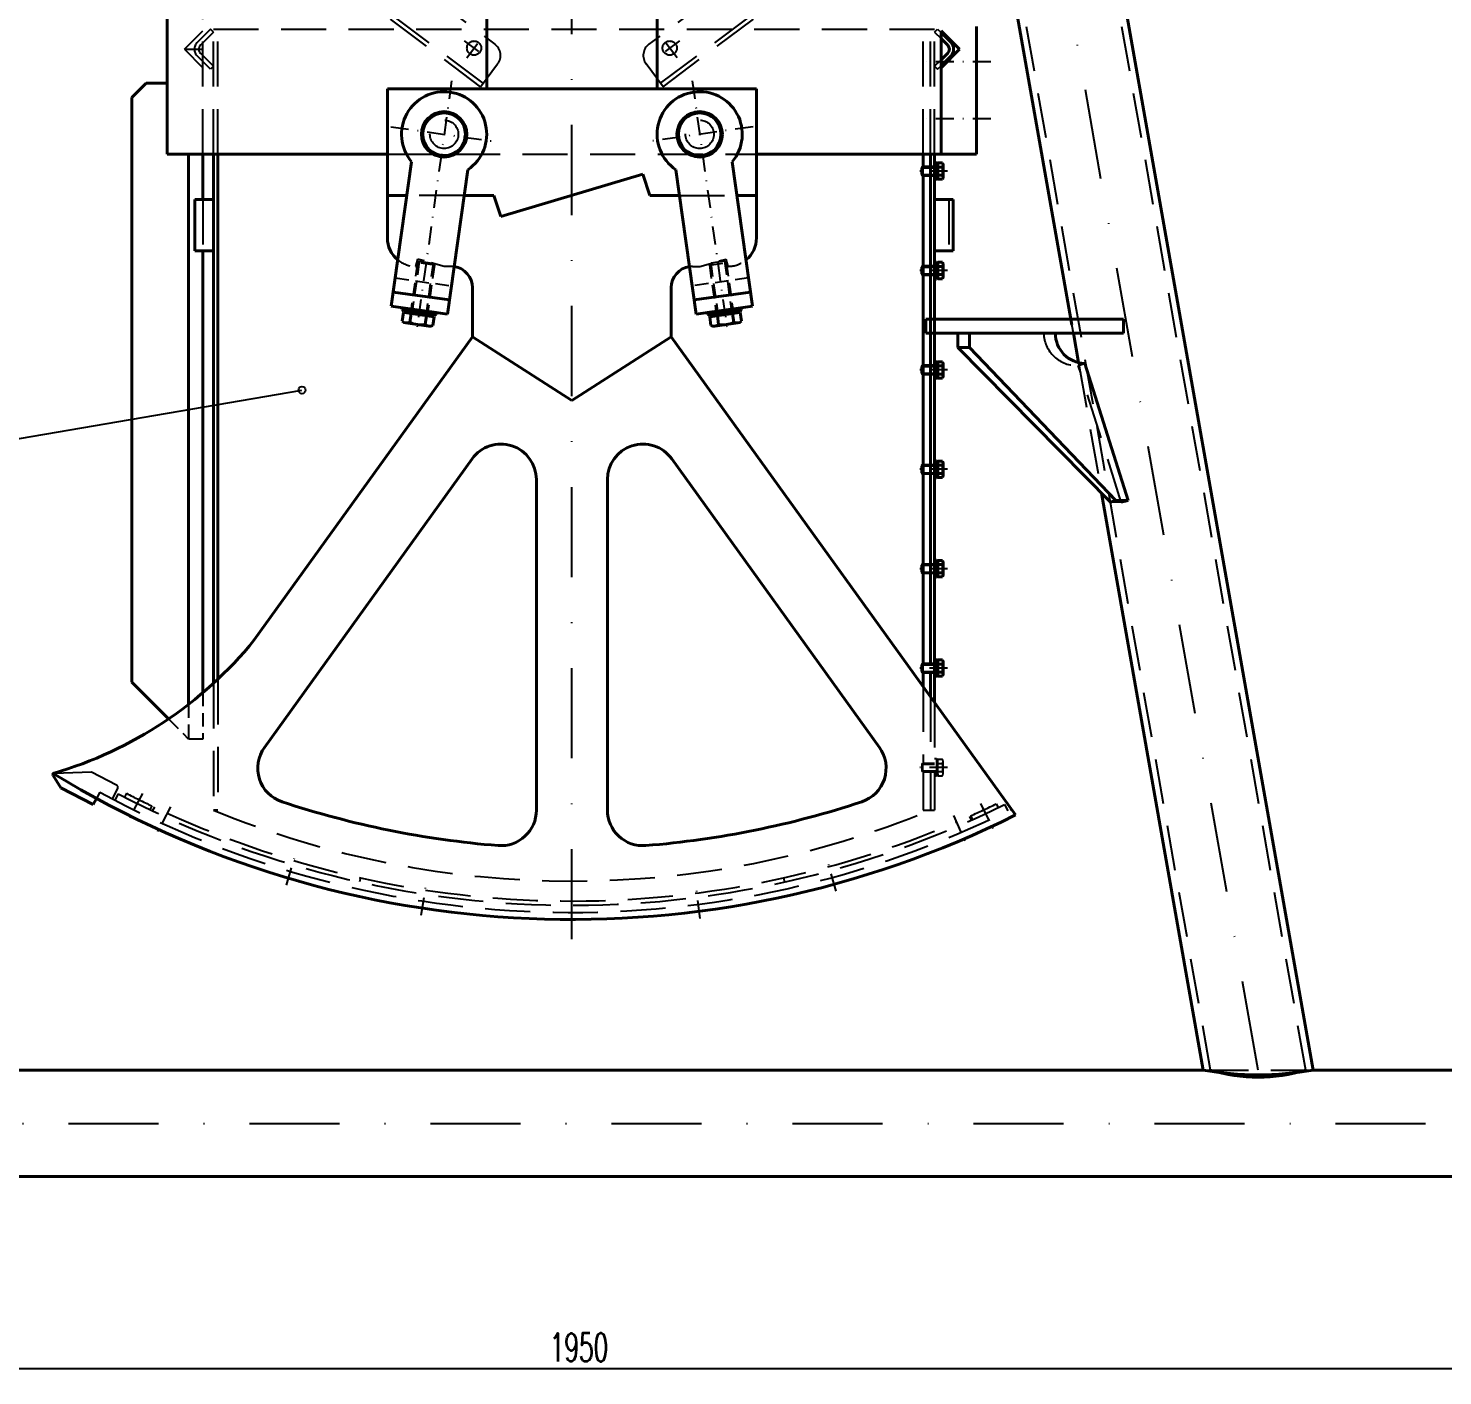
# Model space of a CAD drawing. Extents: x -5080 to -3891, y 5788 to 6629.
# Drawn here: x -4315.2 to -4116, y 5989 to 6178.8 of the extents above; entities that cross this region are included whole.
import ezdxf

# ---------------------------------------------------------------- set-up
doc = ezdxf.new("R2010")
doc.units = 0
doc.linetypes.add('STRICHPUNKT', pattern=[25.4, 12.7, -6.35, 0, -6.35])
doc.linetypes.add('VERDECKT', pattern=[9.525, 6.35, -3.175])
doc.layers.get('Defpoints').update_dxf_attribs({"linetype": 'CONTINUOUS'})
for name, color, linetype, lineweight in [('ACHSE', 150, 'STRICHPUNKT', 25), ('BEM', 6, 'CONTINUOUS', 25), ('SCHRAFFUR', 252, 'CONTINUOUS', 13), ('VERDECKT', 2, 'VERDECKT', 25), ('VOLL_03', 6, 'CONTINUOUS', 25), ('VOLL_05', 7, 'CONTINUOUS', 40)]:
    doc.layers.add(name, color=color, linetype=linetype, lineweight=lineweight)
doc.styles.get("Standard").update_dxf_attribs({"font": 'romans.shx', "width": 0.6})
doc.dimstyles.get("Standard").update_dxf_attribs({"dimtxt": 4, "dimasz": 4, "dimexe": 1, "dimexo": 1, "dimgap": 1, "dimtad": 1, "dimdsep": 46, "dimtxsty": 'Standard', "dimcen": 0, "dimclrd": 256, "dimclre": 256, "dimclrt": 256, "dimazin": 0, "dimtfac": 1, "dimtmove": 0, "dimatfit": 3, "dimfxl": 0, "dimtolj": 1, "dimtzin": 0, "dimarcsym": 0})

# ---------------------------------------------------------------- blocks, each defined once
blk = doc.blocks.new('*D0')
at = {"layer": 'BEM', "lineweight": -2}
for p, q in [((-4432.64, 6023.56), (-4432.64, 5989.02)), ((-4042.64, 6023.56), (-4042.64, 5989.02)), ((-4428.64, 5990.02), (-4046.64, 5990.02))]:
    blk.add_line(p, q, dxfattribs=at)
at = {"layer": 'BEM'}
for points in [[(-4428.64, 5990.69), (-4428.64, 5989.36), (-4432.64, 5990.02)], [(-4046.64, 5990.69), (-4046.64, 5989.36), (-4042.64, 5990.02)]]:
    blk.add_solid(points, dxfattribs=at)
at = {"layer": 'Defpoints', "color": 0}
for p in [(-4432.64, 6024.56), (-4042.64, 6024.56), (-4042.64, 5990.02)]:
    blk.add_point(p, dxfattribs=at)
at = {"layer": 'BEM', "insert": (-4237.64, 5993.02), "char_height": 4, "attachment_point": 5}
blk.add_mtext('\\A1;1950', dxfattribs=at)

msp = doc.modelspace()

# ---------------------------------------------------------------- linework, layer by layer
at = {"layer": 'ACHSE'}
for p, q in [((-4141.9639, 6032.0606), (-4177.2858, 6232.3813)), ((-4238.6419, 6050.4921), (-4238.6419, 6212.0977)), ((-4437.0719, 6024.5606), (-4038.0874, 6024.5606))]:
    msp.add_line(p, q, dxfattribs=at)
at = {"layer": 'ACHSE', "ltscale": 0.2}
for p, q in [((-4253.4638, 6174.6313), (-4251.3799, 6177.4098)), ((-4223.8199, 6174.6313), (-4225.9038, 6177.4098)), ((-4253.8111, 6177.0625), (-4251.0326, 6174.9786)), ((-4223.4726, 6177.0625), (-4226.2511, 6174.9786)), ((-4179.6419, 6174.0606), (-4188.6419, 6174.0606)), ((-4255.585, 6171.4029), (-4260.6068, 6135.6502)), ((-4221.6988, 6171.4029), (-4216.6769, 6135.6502)), ((-4179.6419, 6166.0606), (-4188.6419, 6166.0606)), ((-4264.1664, 6164.9353), (-4249.1174, 6162.8215)), ((-4213.1174, 6164.9353), (-4228.1664, 6162.8215)), ((-4185.7297, 6158.689), (-4190.1158, 6158.689)), ((-4185.7297, 6144.689), (-4190.1158, 6144.689)), ((-4185.7297, 6130.689), (-4190.1158, 6130.689)), ((-4185.7297, 6116.689), (-4190.1158, 6116.689)), ((-4185.7297, 6102.689), (-4190.1158, 6102.689)), ((-4185.7297, 6088.689), (-4190.1158, 6088.689)), ((-4185.7297, 6074.689), (-4190.1158, 6074.689)), ((-4299.1575, 6071.0376), (-4301.3028, 6066.9669)), ((-4181.1018, 6069.6091), (-4179.0574, 6065.4868)), ((-4295.1799, 6069.1478), (-4297.3279, 6065.0717)), ((-4184.8803, 6067.9203), (-4183.0053, 6063.7193)), ((-4278.8481, 6058.1323), (-4277.5364, 6062.5414)), ((-4201.4359, 6057.2758), (-4202.6497, 6061.7127)), ((-4259.8582, 6053.8837), (-4259.166, 6058.4314)), ((-4220.5551, 6053.4432), (-4221.1452, 6058.0052))]:
    msp.add_line(p, q, dxfattribs=at)
at = {"layer": 'BEM'}
msp.add_line((-4463.5463, 6095.8812), (-4276.6662, 6127.8393), dxfattribs=at)
msp.add_circle((-4276.6662, 6127.8393), 0.5, dxfattribs=at)
at = {"layer": 'SCHRAFFUR'}
msp.add_line((-4162.7806, 6112.0528), (-4161.2433, 6112.0528), dxfattribs=at)
at = {"layer": 'VERDECKT'}
for p, q in [((-4135.2519, 6032.0606), (-4170.8213, 6233.7845)), ((-4148.6759, 6032.0606), (-4183.7457, 6230.9517)), ((-4281.5019, 6200.5806), (-4249.5019, 6176.5806)), ((-4195.7819, 6200.5806), (-4227.7819, 6176.5806)), ((-4251.5019, 6170.5806), (-4285.1019, 6195.7806)), ((-4251.1419, 6171.0606), (-4284.7419, 6196.2606)), ((-4226.1419, 6171.0606), (-4192.5419, 6196.2606)), ((-4225.7819, 6170.5806), (-4192.1819, 6195.7806)), ((-4290.6419, 6161.0606), (-4290.6419, 6187.8939)), ((-4186.6419, 6187.8939), (-4186.6419, 6178.4606)), ((-4293.2419, 6175.8606), (-4290.6419, 6178.4606)), ((-4289.5661, 6178.689), (-4291.4046, 6176.8505)), ((-4289.1419, 6178.2647), (-4290.9803, 6176.4262)), ((-4289.1419, 6178.2647), (-4289.5661, 6178.689)), ((-4289.1419, 6178.689), (-4187.5419, 6178.689)), ((-4289.1419, 6161.0606), (-4289.1419, 6178.689)), ((-4288.5419, 6161.0606), (-4288.5419, 6178.689)), ((-4189.1419, 6161.0606), (-4189.1419, 6178.689)), ((-4188.1419, 6161.0606), (-4188.1419, 6178.689)), ((-4187.5419, 6178.2647), (-4187.1176, 6178.689)), ((-4187.5419, 6161.0606), (-4187.5419, 6178.689)), ((-4187.5419, 6178.2647), (-4186.6419, 6177.3647)), ((-4187.1176, 6178.689), (-4186.6419, 6178.2132)), ((-4293.2419, 6175.8606), (-4290.6419, 6175.8606)), ((-4293.2419, 6175.8606), (-4290.6419, 6173.2606)), ((-4289.1419, 6173.4564), (-4290.9803, 6175.2949)), ((-4289.5661, 6173.0321), (-4291.4046, 6174.8706)), ((-4289.1419, 6173.4564), (-4289.5661, 6173.0321)), ((-4251.5019, 6170.5806), (-4249.1019, 6173.7806)), ((-4225.7819, 6170.5806), (-4228.1819, 6173.7806)), ((-4187.5419, 6173.4564), (-4186.6419, 6174.3564)), ((-4187.5419, 6173.4564), (-4187.1176, 6173.0321)), ((-4187.1176, 6173.0321), (-4186.6419, 6173.5079)), ((-4264.6419, 6161.0606), (-4212.6419, 6161.0606)), ((-4253.8106, 6155.2784), (-4261.8891, 6155.2784)), ((-4223.4732, 6155.2784), (-4215.3946, 6155.2784)), ((-4290.6419, 6154.689), (-4290.6419, 6147.4467)), ((-4185.5419, 6154.689), (-4185.5419, 6147.4467)), ((-4167.994, 6135.8606), (-4168.3467, 6137.8606)), ((-4167.3022, 6131.3076), (-4166.3657, 6131.6023)), ((-4161.2433, 6112.0528), (-4167.3022, 6131.3076)), ((-4167.2623, 6131.7107), (-4164.0171, 6113.3061)), ((-4289.1419, 6086.5478), (-4289.1419, 6068.689)), ((-4288.5419, 6087.1055), (-4288.5419, 6068.689)), ((-4189.1419, 6086.0577), (-4189.1419, 6075.289)), ((-4188.1419, 6084.6689), (-4188.1419, 6075.289)), ((-4187.5419, 6083.8357), (-4187.5419, 6068.689)), ((-4187.2819, 6075.889), (-4187.5419, 6075.889)), ((-4187.2819, 6075.889), (-4187.2819, 6073.489)), ((-4187.1819, 6075.789), (-4187.2819, 6075.889)), ((-4187.1819, 6075.789), (-4187.1819, 6073.589)), ((-4187.1819, 6075.5125), (-4187.1069, 6075.5125)), ((-4187.1819, 6073.8655), (-4187.1819, 6075.5125)), ((-4187.1069, 6075.8437), (-4186.4383, 6075.8437)), ((-4187.1069, 6075.6015), (-4187.1069, 6075.8437)), ((-4187.1069, 6073.5343), (-4187.1069, 6075.8437)), ((-4186.3531, 6073.823), (-4186.3531, 6075.555)), ((-4311.5573, 6073.8907), (-4306.3076, 6074.0934)), ((-4306.3076, 6074.0934), (-4302.8129, 6072.2517)), ((-4189.35, 6075.167), (-4189.228, 6075.289)), ((-4189.35, 6075.167), (-4187.5419, 6075.167)), ((-4189.35, 6075.167), (-4189.35, 6074.211)), ((-4189.228, 6074.089), (-4189.35, 6074.211)), ((-4189.35, 6074.211), (-4187.5419, 6074.211)), ((-4189.228, 6075.289), (-4187.5419, 6075.289)), ((-4189.228, 6075.289), (-4189.228, 6074.089)), ((-4189.228, 6074.089), (-4187.5419, 6074.089)), ((-4189.1419, 6074.089), (-4189.1419, 6068.689)), ((-4188.1419, 6074.089), (-4188.1419, 6068.689)), ((-4187.2819, 6073.489), (-4187.5419, 6073.489)), ((-4187.1819, 6073.589), (-4187.2819, 6073.489)), ((-4187.1819, 6073.8655), (-4187.1069, 6073.8655)), ((-4187.1069, 6075.2663), (-4186.4383, 6075.2663)), ((-4187.1069, 6074.1116), (-4186.4383, 6074.1116)), ((-4187.1069, 6073.7765), (-4187.1069, 6073.5343)), ((-4187.1069, 6073.5343), (-4186.4383, 6073.5343)), ((-4302.6455, 6071.7113), (-4303.3978, 6070.2838)), ((-4305.1608, 6071.2283), (-4305.6271, 6070.3435)), ((-4302.5776, 6070.9827), (-4303.0441, 6070.0974)), ((-4302.8665, 6070.0055), (-4302.8672, 6070.0042)), ((-4301.4099, 6071.0535), (-4301.6897, 6070.5226)), ((-4178.8501, 6069.5702), (-4178.5835, 6069.0327)), ((-4297.8243, 6069.2776), (-4298.1043, 6068.7464)), ((-4297.4628, 6069.1057), (-4297.7504, 6068.5599)), ((-4288.5419, 6068.689), (-4289.1419, 6068.689)), ((-4189.1419, 6068.689), (-4187.5419, 6068.689)), ((-4182.6404, 6067.8089), (-4182.3959, 6067.261)), ((-4182.4776, 6067.8817), (-4182.2108, 6067.3437)), ((-4177.6847, 6069.4712), (-4177.2402, 6068.5748)), ((-4268.4419, 6059.1489), (-4268.572, 6058.5632)), ((-4208.8419, 6059.1489), (-4208.7117, 6058.5632)), ((-4149.6913, 6032.0606), (-4134.2365, 6032.0606))]:
    msp.add_line(p, q, dxfattribs=at)
at = {"layer": 'VERDECKT', "ltscale": 0.3}
for p, q in [((-4260.3934, 6145.797), (-4261.3076, 6139.2883)), ((-4260.144, 6145.9849), (-4261.083, 6139.2998)), ((-4260.6437, 6145.2784), (-4260.357, 6146.3104)), ((-4260.3934, 6145.797), (-4260.144, 6145.9849)), ((-4258.0167, 6145.4631), (-4260.3934, 6145.797)), ((-4256.6419, 6145.2784), (-4260.357, 6146.3104)), ((-4260.144, 6145.9849), (-4258.2047, 6145.7125)), ((-4258.2047, 6145.7125), (-4259.1437, 6139.0273)), ((-4258.0167, 6145.4631), (-4258.9309, 6138.9545)), ((-4258.0167, 6145.4631), (-4258.2047, 6145.7125)), ((-4255.6419, 6145.2784), (-4256.6419, 6145.2784)), ((-4221.6419, 6145.2784), (-4220.6419, 6145.2784)), ((-4220.6419, 6145.2784), (-4216.9267, 6146.3104)), ((-4219.267, 6145.4631), (-4216.8903, 6145.797)), ((-4219.267, 6145.4631), (-4219.0791, 6145.7125)), ((-4219.267, 6145.4631), (-4218.3528, 6138.9545)), ((-4217.1397, 6145.9849), (-4219.0791, 6145.7125)), ((-4219.0791, 6145.7125), (-4218.14, 6139.0273)), ((-4216.8903, 6145.797), (-4217.1397, 6145.9849)), ((-4217.1397, 6145.9849), (-4216.2007, 6139.2998)), ((-4216.64, 6145.2784), (-4216.9267, 6146.3104)), ((-4216.8903, 6145.797), (-4215.9761, 6139.2883)), ((-4263.524, 6143.6389), (-4255.6018, 6142.5261)), ((-4213.7597, 6143.6389), (-4221.6819, 6142.5261)), ((-4261.3017, 6139.3305), (-4258.925, 6138.9966)), ((-4215.982, 6139.3305), (-4218.3587, 6138.9966)), ((-4292.6419, 6083.591), (-4292.6419, 6078.689)), ((-4290.6419, 6085.2211), (-4290.6419, 6078.689)), ((-4295.4761, 6081.5232), (-4292.6419, 6078.689)), ((-4290.6419, 6078.689), (-4292.6419, 6078.689))]:
    msp.add_line(p, q, dxfattribs=at)
at = {"layer": 'VERDECKT'}
for centre, radius in [((-4252.4219, 6176.0206), 1), ((-4224.8619, 6176.0206), 1), ((-4256.6419, 6163.8784), 2), ((-4220.6419, 6163.8784), 2)]:
    msp.add_circle(centre, radius, dxfattribs=at)
for centre, radius, start, end in [((-4290.4147, 6175.8606), 1.4, 135, 225), ((-4290.4147, 6175.8606), 0.8, 135, 225), ((-4250.7019, 6174.9806), 2, 323.130102, 53.130102), ((-4226.5819, 6174.9806), 2, 126.869898, 216.869898), ((-4167.5174, 6135.9559), 4.6533, 181.173927, 272.65132), ((-4186.885, 6075.555), 0.5319, 327.13278, 32.86722), ((-4188.3531, 6074.689), 2, 343.22135, 16.77865), ((-4186.885, 6073.823), 0.5319, 327.13278, 32.86722), ((-4302.9994, 6071.8978), 0.4, 332.210712, 62.210712), ((-4238.6419, 6193.2784), 139, 241.409019, 296.447701), ((-4238.6419, 6193.2784), 138, 242.399605, 296.213566), ((-4238.6419, 6193.2784), 137.4, 242.817441, 244.486027), ((-4238.6419, 6193.2784), 137.4, 294.127262, 295.795831), ((-4238.6419, 6193.2784), 137.4, 245.488015, 293.218853), ((-4238.6419, 6191.1952), 132.5067, 247.59737, 292.40263)]:
    msp.add_arc(centre, radius, start, end, dxfattribs=at)
at = {"layer": 'VERDECKT', "ltscale": 0.3}
for centre, radius, start, end in [((-4260.6419, 6149.2784), 4, 230.844861, 270), ((-4255.6419, 6142.2784), 3, 81.904412, 90), ((-4221.6419, 6142.2784), 3, 90, 98.095588), ((-4216.6419, 6149.2784), 4, 270, 309.155139)]:
    msp.add_arc(centre, radius, start, end, dxfattribs=at)
at = {"layer": 'VOLL_03'}
for p, q in [((-4189.35, 6159.167), (-4187.5419, 6159.167)), ((-4189.35, 6158.211), (-4187.5419, 6158.211)), ((-4189.35, 6145.167), (-4187.5419, 6145.167)), ((-4189.35, 6144.211), (-4187.5419, 6144.211)), ((-4261.083, 6139.2998), (-4261.111, 6139.2607)), ((-4216.2007, 6139.2998), (-4216.1727, 6139.2607)), ((-4259.1437, 6139.0273), (-4259.1275, 6138.9821)), ((-4218.14, 6139.0273), (-4218.1562, 6138.9821)), ((-4189.35, 6131.167), (-4187.5419, 6131.167)), ((-4189.35, 6130.211), (-4187.5419, 6130.211)), ((-4189.35, 6117.167), (-4187.5419, 6117.167)), ((-4189.35, 6116.211), (-4187.5419, 6116.211)), ((-4189.35, 6103.167), (-4187.5419, 6103.167)), ((-4189.35, 6102.211), (-4187.5419, 6102.211)), ((-4189.35, 6089.167), (-4187.5419, 6089.167)), ((-4189.35, 6088.211), (-4187.5419, 6088.211))]:
    msp.add_line(p, q, dxfattribs=at)
at = {"layer": 'VOLL_05'}
for p, q in [((-4134.2365, 6032.0606), (-4169.8432, 6233.9962)), ((-4168.2056, 6137.0606), (-4184.7227, 6230.7333)), ((-4226.6419, 6170.2784), (-4226.6419, 6210.2784)), ((-4250.6419, 6170.2784), (-4250.6419, 6208.1787)), ((-4295.6419, 6161.0606), (-4295.6419, 6183.0606)), ((-4184.0419, 6175.8606), (-4186.6419, 6178.4606)), ((-4186.6419, 6178.4606), (-4186.6419, 6173.2606)), ((-4186.6419, 6178.2132), (-4185.2791, 6176.8505)), ((-4186.6419, 6177.3647), (-4185.7034, 6176.4262)), ((-4181.6419, 6179.0606), (-4181.6419, 6161.0606)), ((-4184.0419, 6175.8606), (-4186.6419, 6173.2606)), ((-4186.6419, 6174.3564), (-4185.7034, 6175.2949)), ((-4186.6419, 6173.5079), (-4185.2791, 6174.8706)), ((-4186.6419, 6173.2606), (-4186.6419, 6161.0606)), ((-4298.6419, 6171.0606), (-4300.6419, 6169.0606)), ((-4295.6419, 6171.0606), (-4298.6419, 6171.0606)), ((-4212.6419, 6170.2784), (-4264.6419, 6170.2784)), ((-4264.6419, 6149.2784), (-4264.6419, 6170.2784)), ((-4212.6419, 6149.2784), (-4212.6419, 6170.2784)), ((-4300.6419, 6169.0606), (-4300.6419, 6086.689)), ((-4289.1419, 6161.0606), (-4295.6419, 6161.0606)), ((-4292.6419, 6161.0606), (-4292.6419, 6083.591)), ((-4290.6419, 6161.0606), (-4290.6419, 6154.689)), ((-4289.1419, 6161.0606), (-4289.1419, 6086.5478)), ((-4264.6419, 6161.0606), (-4289.1419, 6161.0606)), ((-4288.5419, 6161.0606), (-4288.5419, 6087.1055)), ((-4261.225, 6160.0061), (-4264.0804, 6139.6778)), ((-4216.0587, 6160.0061), (-4213.2033, 6139.6778)), ((-4187.5419, 6161.0606), (-4212.6419, 6161.0606)), ((-4189.35, 6159.167), (-4189.228, 6159.289)), ((-4189.228, 6159.289), (-4189.228, 6158.089)), ((-4189.228, 6159.289), (-4187.5419, 6159.289)), ((-4189.1419, 6161.0606), (-4189.1419, 6159.289)), ((-4188.1419, 6161.0606), (-4188.1419, 6089.289)), ((-4181.6419, 6161.0606), (-4187.5419, 6161.0606)), ((-4187.5419, 6161.0606), (-4187.5419, 6083.8357)), ((-4187.2819, 6159.889), (-4187.5419, 6159.889)), ((-4187.1819, 6159.789), (-4187.2819, 6159.889)), ((-4187.2819, 6159.889), (-4187.2819, 6157.489)), ((-4187.1819, 6159.789), (-4187.1819, 6157.589)), ((-4187.1819, 6159.5125), (-4187.1069, 6159.5125)), ((-4187.1819, 6157.8655), (-4187.1819, 6159.5125)), ((-4187.1069, 6159.8437), (-4186.4383, 6159.8437)), ((-4187.1069, 6159.6015), (-4187.1069, 6159.8437)), ((-4187.1069, 6157.5343), (-4187.1069, 6159.8437)), ((-4187.1069, 6159.2663), (-4186.4383, 6159.2663)), ((-4186.3531, 6157.823), (-4186.3531, 6159.555)), ((-4253.3028, 6158.8933), (-4256.1582, 6138.565)), ((-4248.6419, 6152.2784), (-4228.6419, 6158.2784)), ((-4227.6419, 6155.2784), (-4228.6419, 6158.2784)), ((-4223.9809, 6158.8933), (-4221.1256, 6138.565)), ((-4189.35, 6159.167), (-4189.35, 6158.211)), ((-4189.228, 6158.089), (-4189.35, 6158.211)), ((-4189.228, 6158.089), (-4187.5419, 6158.089)), ((-4189.1419, 6158.089), (-4189.1419, 6089.289)), ((-4187.2819, 6157.489), (-4187.5419, 6157.489)), ((-4187.1819, 6157.589), (-4187.2819, 6157.489)), ((-4187.1819, 6157.8655), (-4187.1069, 6157.8655)), ((-4187.1069, 6158.1116), (-4186.4383, 6158.1116)), ((-4187.1069, 6157.7765), (-4187.1069, 6157.5343)), ((-4187.1069, 6157.5343), (-4186.4383, 6157.5343)), ((-4261.8891, 6155.2784), (-4264.6419, 6155.2784)), ((-4249.6419, 6155.2784), (-4253.8106, 6155.2784)), ((-4249.6419, 6155.2784), (-4248.6419, 6152.2784)), ((-4227.6419, 6155.2784), (-4223.4732, 6155.2784)), ((-4215.3946, 6155.2784), (-4212.6419, 6155.2784)), ((-4289.1419, 6154.689), (-4291.7419, 6154.689)), ((-4291.7419, 6154.689), (-4291.7419, 6147.4467)), ((-4289.1419, 6154.689), (-4289.1419, 6153.4467)), ((-4289.1419, 6153.4467), (-4289.1419, 6147.4467)), ((-4187.5419, 6154.689), (-4184.9419, 6154.689)), ((-4187.5419, 6154.689), (-4187.5419, 6153.4467)), ((-4187.5419, 6153.4467), (-4187.5419, 6147.4467)), ((-4184.9419, 6154.689), (-4184.9419, 6147.4467)), ((-4289.1419, 6147.4467), (-4291.7419, 6147.4467)), ((-4290.6419, 6147.4467), (-4290.6419, 6085.2211)), ((-4187.5419, 6147.4467), (-4184.9419, 6147.4467)), ((-4189.35, 6145.167), (-4189.228, 6145.289)), ((-4189.228, 6145.289), (-4187.5419, 6145.289)), ((-4189.228, 6145.289), (-4189.228, 6144.089)), ((-4187.2819, 6145.889), (-4187.5419, 6145.889)), ((-4187.2819, 6145.889), (-4187.2819, 6143.489)), ((-4187.1819, 6145.789), (-4187.2819, 6145.889)), ((-4187.1819, 6145.789), (-4187.1819, 6143.589)), ((-4187.1819, 6145.5125), (-4187.1069, 6145.5125)), ((-4187.1819, 6143.8655), (-4187.1819, 6145.5125)), ((-4187.1069, 6145.8437), (-4186.4383, 6145.8437)), ((-4187.1069, 6145.6015), (-4187.1069, 6145.8437)), ((-4187.1069, 6143.5343), (-4187.1069, 6145.8437)), ((-4187.1069, 6145.2663), (-4186.4383, 6145.2663)), ((-4186.3531, 6143.823), (-4186.3531, 6145.555)), ((-4189.35, 6145.167), (-4189.35, 6144.211)), ((-4189.228, 6144.089), (-4189.35, 6144.211)), ((-4189.228, 6144.089), (-4187.5419, 6144.089)), ((-4187.2819, 6143.489), (-4187.5419, 6143.489)), ((-4187.1819, 6143.589), (-4187.2819, 6143.489)), ((-4187.1819, 6143.8655), (-4187.1069, 6143.8655)), ((-4187.1069, 6144.1116), (-4186.4383, 6144.1116)), ((-4187.1069, 6143.7765), (-4187.1069, 6143.5343)), ((-4187.1069, 6143.5343), (-4186.4383, 6143.5343)), ((-4263.8022, 6141.6584), (-4255.88, 6140.5456)), ((-4252.6419, 6135.3591), (-4252.6419, 6142.2784)), ((-4224.6419, 6135.3591), (-4224.6419, 6142.2784)), ((-4213.4815, 6141.6584), (-4221.4038, 6140.5456)), ((-4264.0804, 6139.6778), (-4256.1582, 6138.565)), ((-4262.4959, 6139.4553), (-4262.5377, 6139.1582)), ((-4257.7426, 6138.7876), (-4262.4959, 6139.4553)), ((-4213.2033, 6139.6778), (-4221.1256, 6138.565)), ((-4219.5411, 6138.7876), (-4214.7878, 6139.4553)), ((-4214.7878, 6139.4553), (-4214.7461, 6139.1582)), ((-4262.3652, 6138.7891), (-4262.5406, 6137.5404)), ((-4257.7843, 6138.4905), (-4262.5377, 6139.1582)), ((-4262.5377, 6139.1582), (-4262.3674, 6138.9323)), ((-4258.0102, 6138.3203), (-4262.3674, 6138.9323)), ((-4261.9128, 6138.7256), (-4262.3652, 6138.7891)), ((-4262.2383, 6138.7713), (-4258.0518, 6138.1833)), ((-4262.0237, 6137.3056), (-4258.7887, 6136.8512)), ((-4261.7269, 6138.8423), (-4261.7466, 6138.7022)), ((-4261.7269, 6138.8423), (-4258.6507, 6138.4102)), ((-4261.2868, 6138.6377), (-4261.4622, 6137.3889)), ((-4259.1302, 6138.3347), (-4259.3056, 6137.086)), ((-4258.6507, 6138.4102), (-4258.6704, 6138.2702)), ((-4258.3773, 6138.229), (-4258.0518, 6138.1833)), ((-4258.0518, 6138.1833), (-4258.2272, 6136.9345)), ((-4258.0102, 6138.3203), (-4257.7843, 6138.4905)), ((-4257.7426, 6138.7876), (-4257.7843, 6138.4905)), ((-4219.5411, 6138.7876), (-4219.4994, 6138.4905)), ((-4219.4994, 6138.4905), (-4214.7461, 6139.1582)), ((-4219.2735, 6138.3203), (-4219.4994, 6138.4905)), ((-4219.2735, 6138.3203), (-4214.9163, 6138.9323)), ((-4215.0454, 6138.7713), (-4219.2319, 6138.1833)), ((-4218.9064, 6138.229), (-4219.2319, 6138.1833)), ((-4219.2319, 6138.1833), (-4219.0565, 6136.9345)), ((-4215.5568, 6138.8423), (-4218.633, 6138.4102)), ((-4218.633, 6138.4102), (-4218.6133, 6138.2702)), ((-4215.26, 6137.3056), (-4218.495, 6136.8512)), ((-4218.1536, 6138.3347), (-4217.9782, 6137.086)), ((-4215.9969, 6138.6377), (-4215.8215, 6137.3889)), ((-4215.5568, 6138.8423), (-4215.5371, 6138.7022)), ((-4215.3709, 6138.7256), (-4214.9186, 6138.7891)), ((-4214.9186, 6138.7891), (-4214.7432, 6137.5404)), ((-4214.7461, 6139.1582), (-4214.9163, 6138.9323)), ((-4188.7941, 6137.8606), (-4160.9292, 6137.8606)), ((-4188.7941, 6137.8606), (-4188.7941, 6135.8606)), ((-4160.9292, 6137.8606), (-4160.9292, 6135.8606)), ((-4252.6419, 6135.3591), (-4283.3851, 6092.6638)), ((-4238.6419, 6126.3591), (-4252.6419, 6135.3591)), ((-4224.6419, 6135.3591), (-4238.6419, 6126.3591)), ((-4224.6419, 6135.3591), (-4176.1419, 6068.0037)), ((-4188.7941, 6135.8606), (-4160.9292, 6135.8606)), ((-4184.2941, 6135.8606), (-4184.2941, 6133.8606)), ((-4182.6457, 6135.8606), (-4182.6457, 6133.8606)), ((-4167.2623, 6131.7107), (-4167.994, 6135.8606)), ((-4184.2941, 6133.8606), (-4182.6457, 6133.8606)), ((-4184.2941, 6133.8606), (-4162.7806, 6112.0528)), ((-4182.6457, 6133.8606), (-4162.0236, 6112.2991)), ((-4189.35, 6131.167), (-4189.228, 6131.289)), ((-4189.228, 6131.289), (-4187.5419, 6131.289)), ((-4189.228, 6131.289), (-4189.228, 6130.089)), ((-4187.2819, 6131.889), (-4187.5419, 6131.889)), ((-4187.2819, 6131.889), (-4187.2819, 6129.489)), ((-4187.1819, 6131.789), (-4187.2819, 6131.889)), ((-4187.1819, 6131.789), (-4187.1819, 6129.589)), ((-4187.1819, 6131.5125), (-4187.1069, 6131.5125)), ((-4187.1819, 6129.8655), (-4187.1819, 6131.5125)), ((-4187.1069, 6131.8437), (-4186.4383, 6131.8437)), ((-4187.1069, 6131.6015), (-4187.1069, 6131.8437)), ((-4187.1069, 6129.5343), (-4187.1069, 6131.8437)), ((-4186.3531, 6129.823), (-4186.3531, 6131.555)), ((-4160.2916, 6112.2991), (-4166.3657, 6131.6023)), ((-4189.35, 6131.167), (-4189.35, 6130.211)), ((-4189.228, 6130.089), (-4189.35, 6130.211)), ((-4189.228, 6130.089), (-4187.5419, 6130.089)), ((-4187.2819, 6129.489), (-4187.5419, 6129.489)), ((-4187.1819, 6129.589), (-4187.2819, 6129.489)), ((-4187.1819, 6129.8655), (-4187.1069, 6129.8655)), ((-4187.1069, 6131.2663), (-4186.4383, 6131.2663)), ((-4187.1069, 6130.1116), (-4186.4383, 6130.1116)), ((-4187.1069, 6129.7765), (-4187.1069, 6129.5343)), ((-4187.1069, 6129.5343), (-4186.4383, 6129.5343)), ((-4252.6994, 6118.1658), (-4281.9622, 6077.5264)), ((-4224.5843, 6118.1658), (-4195.3215, 6077.5264)), ((-4187.2819, 6117.889), (-4187.5419, 6117.889)), ((-4187.2819, 6117.889), (-4187.2819, 6115.489)), ((-4187.1819, 6117.789), (-4187.2819, 6117.889)), ((-4187.1819, 6117.789), (-4187.1819, 6115.589)), ((-4187.1819, 6117.5125), (-4187.1069, 6117.5125)), ((-4187.1819, 6115.8655), (-4187.1819, 6117.5125)), ((-4187.1069, 6117.8437), (-4186.4383, 6117.8437)), ((-4187.1069, 6117.6015), (-4187.1069, 6117.8437)), ((-4187.1069, 6115.5343), (-4187.1069, 6117.8437)), ((-4186.3531, 6115.823), (-4186.3531, 6117.555)), ((-4189.35, 6117.167), (-4189.228, 6117.289)), ((-4189.35, 6117.167), (-4189.35, 6116.211)), ((-4189.228, 6116.089), (-4189.35, 6116.211)), ((-4189.228, 6117.289), (-4187.5419, 6117.289)), ((-4189.228, 6117.289), (-4189.228, 6116.089)), ((-4189.228, 6116.089), (-4187.5419, 6116.089)), ((-4187.2819, 6115.489), (-4187.5419, 6115.489)), ((-4187.1819, 6115.589), (-4187.2819, 6115.489)), ((-4187.1819, 6115.8655), (-4187.1069, 6115.8655)), ((-4187.1069, 6117.2663), (-4186.4383, 6117.2663)), ((-4187.1069, 6116.1116), (-4186.4383, 6116.1116)), ((-4187.1069, 6115.7765), (-4187.1069, 6115.5343)), ((-4187.1069, 6115.5343), (-4186.4383, 6115.5343)), ((-4243.6419, 6068.679), (-4243.6419, 6115.2441)), ((-4233.6419, 6068.679), (-4233.6419, 6115.2441)), ((-4233.6419, 6068.679), (-4233.6419, 6115.2441)), ((-4149.6913, 6032.0606), (-4164.0171, 6113.3061)), ((-4162.0236, 6112.2991), (-4162.7806, 6112.0528)), ((-4162.0236, 6112.2991), (-4160.2916, 6112.2991)), ((-4160.2916, 6112.2991), (-4161.2433, 6112.0528)), ((-4187.2819, 6103.889), (-4187.5419, 6103.889)), ((-4187.2819, 6103.889), (-4187.2819, 6101.489)), ((-4187.1819, 6103.789), (-4187.2819, 6103.889)), ((-4187.1819, 6103.789), (-4187.1819, 6101.589)), ((-4187.1819, 6103.5125), (-4187.1069, 6103.5125)), ((-4187.1819, 6101.8655), (-4187.1819, 6103.5125)), ((-4187.1069, 6103.8437), (-4186.4383, 6103.8437)), ((-4187.1069, 6103.6015), (-4187.1069, 6103.8437)), ((-4187.1069, 6101.5343), (-4187.1069, 6103.8437)), ((-4186.3531, 6101.823), (-4186.3531, 6103.555)), ((-4189.35, 6103.167), (-4189.228, 6103.289)), ((-4189.35, 6103.167), (-4189.35, 6102.211)), ((-4189.228, 6102.089), (-4189.35, 6102.211)), ((-4189.228, 6103.289), (-4187.5419, 6103.289)), ((-4189.228, 6103.289), (-4189.228, 6102.089)), ((-4189.228, 6102.089), (-4187.5419, 6102.089)), ((-4187.2819, 6101.489), (-4187.5419, 6101.489)), ((-4187.1819, 6101.589), (-4187.2819, 6101.489)), ((-4187.1819, 6101.8655), (-4187.1069, 6101.8655)), ((-4187.1069, 6103.2663), (-4186.4383, 6103.2663)), ((-4187.1069, 6102.1116), (-4186.4383, 6102.1116)), ((-4187.1069, 6101.7765), (-4187.1069, 6101.5343)), ((-4187.1069, 6101.5343), (-4186.4383, 6101.5343)), ((-4187.2819, 6089.889), (-4187.5419, 6089.889)), ((-4187.2819, 6089.889), (-4187.2819, 6087.489)), ((-4187.1819, 6089.789), (-4187.2819, 6089.889)), ((-4187.1819, 6089.789), (-4187.1819, 6087.589)), ((-4187.1819, 6089.5125), (-4187.1069, 6089.5125)), ((-4187.1819, 6087.8655), (-4187.1819, 6089.5125)), ((-4187.1069, 6089.8437), (-4186.4383, 6089.8437)), ((-4187.1069, 6089.6015), (-4187.1069, 6089.8437)), ((-4187.1069, 6087.5343), (-4187.1069, 6089.8437)), ((-4186.3531, 6087.823), (-4186.3531, 6089.555)), ((-4189.35, 6089.167), (-4189.228, 6089.289)), ((-4189.35, 6089.167), (-4189.35, 6088.211)), ((-4189.228, 6088.089), (-4189.35, 6088.211)), ((-4189.228, 6089.289), (-4187.5419, 6089.289)), ((-4189.228, 6089.289), (-4189.228, 6088.089)), ((-4189.228, 6088.089), (-4187.5419, 6088.089)), ((-4189.1419, 6088.089), (-4189.1419, 6086.0577)), ((-4188.1419, 6088.089), (-4188.1419, 6084.6689)), ((-4187.2819, 6087.489), (-4187.5419, 6087.489)), ((-4187.1819, 6087.589), (-4187.2819, 6087.489)), ((-4187.1819, 6087.8655), (-4187.1069, 6087.8655)), ((-4187.1069, 6089.2663), (-4186.4383, 6089.2663)), ((-4187.1069, 6088.1116), (-4186.4383, 6088.1116)), ((-4187.1069, 6087.7765), (-4187.1069, 6087.5343)), ((-4187.1069, 6087.5343), (-4186.4383, 6087.5343)), ((-4295.4761, 6081.5232), (-4300.6419, 6086.689)), ((-4311.7188, 6073.5842), (-4310.6241, 6071.8467)), ((-4306.0933, 6069.4589), (-4310.6241, 6071.8467)), ((-4305.6271, 6070.3435), (-4306.0933, 6069.4589)), ((-4425.1419, 6032.0606), (-4149.6913, 6032.0606)), ((-4134.2365, 6032.0606), (-4050.1419, 6032.0606)), ((-4425.1419, 6017.0606), (-4050.1419, 6017.0606))]:
    msp.add_line(p, q, dxfattribs=at)
for centre, radius in [((-4256.6419, 6163.8784), 3.2), ((-4256.6419, 6163.8784), 3), ((-4220.6419, 6163.8784), 3.2), ((-4220.6419, 6163.8784), 3)]:
    msp.add_circle(centre, radius, dxfattribs=at)
for centre, radius, start, end in [((-4186.2691, 6175.8606), 0.8, 315, 45), ((-4186.2691, 6175.8606), 1.4, 315, 45), ((-4256.6419, 6163.8784), 6, 303.814748, 220.194118), ((-4220.6419, 6163.8784), 6, 319.805882, 236.185252), ((-4186.885, 6159.555), 0.5319, 327.13278, 32.86722), ((-4188.3531, 6158.689), 2, 343.22135, 16.77865), ((-4186.885, 6157.823), 0.5319, 327.13278, 32.86722), ((-4260.6419, 6149.2784), 4, 180, 230.844861), ((-4216.6419, 6149.2784), 4, 309.155139, 0), ((-4260.6419, 6149.2784), 4, 269.973457, 270), ((-4255.6419, 6142.2784), 3, 0, 81.904412), ((-4221.6419, 6142.2784), 3, 98.095588, 180), ((-4216.6419, 6149.2784), 4, 270, 270.026543), ((-4186.885, 6145.555), 0.5319, 327.13278, 32.86722), ((-4188.3531, 6144.689), 2, 343.22135, 16.77865), ((-4186.885, 6143.823), 0.5319, 327.13278, 32.86722), ((-4261.8842, 6138.2991), 1.0032, 229.137213, 294.871653), ((-4259.8816, 6140.8138), 3.7721, 245.225783, 278.783083), ((-4217.4022, 6140.8138), 3.7721, 261.216917, 294.774217), ((-4215.3995, 6138.2991), 1.0032, 245.128347, 310.862787), ((-4258.6492, 6137.8447), 1.0032, 229.137213, 294.871653), ((-4218.6345, 6137.8447), 1.0032, 245.128347, 310.862787), ((-4166.3117, 6135.8119), 4.2099, 179.337298, 269.264928), ((-4186.885, 6131.555), 0.5319, 327.13278, 32.86722), ((-4188.3531, 6130.689), 2, 343.22135, 16.77865), ((-4186.885, 6129.823), 0.5319, 327.13278, 32.86722), ((-4248.6419, 6115.2441), 5, 0, 144.243809), ((-4228.6419, 6115.2441), 5, 35.756191, 180), ((-4186.885, 6117.555), 0.5319, 327.13278, 32.86722), ((-4188.3531, 6116.689), 2, 343.22135, 16.77865), ((-4186.885, 6115.823), 0.5319, 327.13278, 32.86722), ((-4186.885, 6103.555), 0.5319, 327.13278, 32.86722), ((-4188.3531, 6102.689), 2, 343.22135, 16.77865), ((-4186.885, 6101.823), 0.5319, 327.13278, 32.86722), ((-4327.5665, 6128.4826), 56.8769, 286.185487, 320.967499), ((-4186.885, 6089.555), 0.5319, 327.13278, 32.86722), ((-4188.3531, 6088.689), 2, 343.22135, 16.77865), ((-4186.885, 6087.823), 0.5319, 327.13278, 32.86722), ((-4277.9047, 6074.6048), 5, 144.243809, 251.693368), ((-4199.3791, 6074.6048), 5, 288.306632, 35.756191), ((-4311.5495, 6073.6909), 0.2, 92.210712, 212.210712), ((-4238.6419, 6193.2784), 140, 238.53816, 296.514775), ((-4238.6419, 6193.2784), 130, 251.693368, 265.411434), ((-4238.6419, 6193.2784), 130, 274.588566, 288.306632), ((-4248.6419, 6068.679), 5, 265.411434, 0), ((-4228.6419, 6068.679), 5, 180, 274.588566), ((-4141.9639, 6077.7709), 46.3589, 260.404789, 279.595211), ((-4141.9716, 6054.3544), 23.2845, 253.22644, 286.77356)]:
    msp.add_arc(centre, radius, start, end, dxfattribs=at)

# ---------------------------------------------------------------- dimensions: what is measured, and where the dimension line sits
at = {"layer": 'BEM'}
dim = msp.add_linear_dim(base=(-4042.6419, 5990.0234), p1=(-4432.6419, 6024.5606), p2=(-4042.6419, 6024.5606), dimstyle='Standard', override={"dimlfac": 5}, dxfattribs=at)
dim.commit()
dim.dimension.update_dxf_attribs({"geometry": '*D0', "text_midpoint": (-4237.6419, 5993.0234)})

doc.saveas('drawing.dxf')
